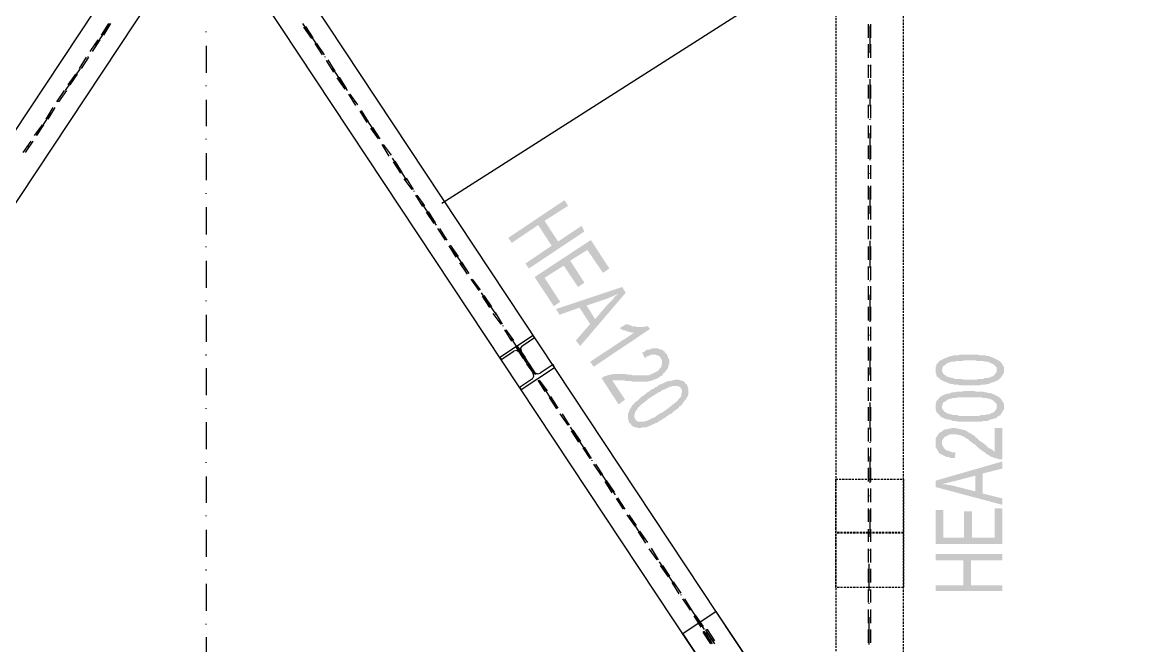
# Model space of a CAD drawing. Header units: metres. Extents: x 11 to 152679, y -40 to 137873.
# Drawn here: x 69976 to 73329, y 35824 to 37676 of the extents above; entities that cross this region are included whole.
import ezdxf

# ---------------------------------------------------------------- set-up
doc = ezdxf.new("R2010")
doc.units = ezdxf.units.M
doc.linetypes.add('HIDDEN', pattern=[9.525, 6.35, -3.175])
for name, color, linetype in [('CA3', 6, 'Continuous'), ('LAYER_1', 160, 'Continuous'), ('TR', 4, 'HIDDEN')]:
    doc.layers.add(name, color=color, linetype=linetype)

msp = doc.modelspace()

# ---------------------------------------------------------------- hatches: boundary and pattern name
at = {"layer": 'LAYER_1'}
for points in [[(71597.7938, 37130.5922), (71587.1829, 37147.5248), (71419.9924, 37035.3525), (71430.5689, 37020.5386), (71508.8759, 37073.4553), (71549.1146, 37012.0637), (71527.9273, 37086.1505)], [(71646.473, 37054.4039), (71637.9981, 37071.3365), (71568.166, 37024.7588), (71527.9273, 37086.1505), (71549.1146, 37012.0637), (71470.7732, 36959.147), (71481.3496, 36944.3331)], [(71720.5426, 36944.3331), (71665.5244, 37028.9963), (71498.2995, 36918.9255), (71555.4536, 36832.1436), (71574.505, 36844.856), (71527.9273, 36916.8068), (71585.0814, 36952.7908), (71627.4216, 36889.2977), (71646.473, 36901.9929), (71604.1328, 36967.6219), (71654.948, 36999.3685), (71701.4567, 36931.6379)], [(71769.2218, 36872.3651), (71758.6453, 36889.2977), (71561.7926, 36823.6859), (71572.369, 36806.7532), (71631.6591, 36827.9233), (71663.3884, 36779.2269), (71652.812, 36834.2623), (71709.9661, 36853.3137), (71716.3051, 36855.4324), (71724.78, 36859.6699), (71731.119, 36861.7886), (71739.594, 36866.0088), (71745.9329, 36868.1276)], [(71769.2218, 36872.3651), (71745.9329, 36868.1276), (71743.8314, 36866.0088), (71739.594, 36863.8901), (71735.3565, 36859.6699), (71733.255, 36855.4324), (71716.3051, 36838.4998), (71678.2024, 36794.0408), (71652.812, 36834.2623), (71663.3884, 36779.2269), (71621.0827, 36730.5477), (71633.7606, 36713.6151)], [(71841.1898, 36764.413), (71834.8508, 36772.8879), (71830.6134, 36772.8879), (71824.2744, 36770.7692), (71800.9856, 36770.7692), (71796.7481, 36772.8879), (71788.2732, 36772.8879), (71784.0357, 36775.0067), (71794.6466, 36753.8365), (71663.3884, 36667.0546), (71673.9993, 36652.2234)], [(71784.0357, 36775.0067), (71779.8327, 36777.1082), (71775.5952, 36777.1082), (71771.3577, 36779.2269), (71750.1704, 36766.5317), (71752.3064, 36766.5317), (71754.3734, 36764.413), (71758.6453, 36762.2942), (71762.8828, 36760.1755), (71767.1203, 36760.1755), (71771.3577, 36758.0568), (71777.6967, 36755.9553), (71781.9342, 36755.9553), (71786.1716, 36753.8365), (71794.6466, 36753.8365)], [(71894.1065, 36648.0032), (71872.9536, 36677.631), (71875.0551, 36675.5123), (71877.1911, 36671.2748), (71877.1911, 36656.4609), (71875.0551, 36656.4609), (71875.0551, 36652.2234), (71870.8521, 36648.0032), (71868.7161, 36643.7657), (71864.4787, 36639.5283), (71860.2067, 36637.4095), (71856.0037, 36635.2908), (71851.7663, 36633.1893), (71847.5632, 36631.0706), (71841.1898, 36628.9518), (71836.9524, 36626.8331), (71790.4091, 36626.8331), (71784.0357, 36628.9518), (71773.4592, 36628.9518), (71767.1203, 36631.0706), (71731.119, 36631.0706), (71726.916, 36628.9518), (71722.6785, 36628.9518), (71716.3051, 36626.8331), (71712.1021, 36626.8331), (71712.1021, 36624.7144), (71705.7287, 36624.7144), (71701.4567, 36620.4769), (71697.2537, 36618.3582), (71748.0689, 36540.0511), (71767.1203, 36554.8651), (71729.0175, 36612.0192), (71765.0188, 36612.0192), (71769.2218, 36609.9005), (71784.0357, 36609.9005), (71790.4091, 36607.7817), (71832.7493, 36607.7817), (71839.0883, 36609.9005), (71843.3258, 36609.9005), (71847.5632, 36612.0192), (71849.6648, 36612.0192), (71853.9022, 36614.1379), (71860.2067, 36616.2567), (71864.4787, 36618.3582), (71868.7161, 36620.4769), (71868.7161, 36622.5956), (71875.0551, 36624.7144), (71879.2926, 36628.9518), (71881.4285, 36633.1893), (71885.666, 36635.2908), (71887.7675, 36639.5283), (71892.005, 36643.7657)], [(71892.005, 36688.2075), (71887.7675, 36692.4449), (71885.666, 36694.5637), (71883.53, 36698.8011), (71879.2926, 36700.9199), (71877.1911, 36703.0386), (71872.9536, 36703.0386), (71864.4787, 36707.2588), (71847.5632, 36707.2588), (71843.3258, 36705.1401), (71839.0883, 36703.0386), (71832.7493, 36703.0386), (71828.5119, 36700.9199), (71824.2744, 36696.6824), (71817.9354, 36694.5637), (71826.3759, 36677.631), (71830.6134, 36681.8685), (71834.8508, 36683.9872), (71841.1898, 36686.106), (71845.4273, 36688.2075), (71858.1397, 36688.2075), (71862.3772, 36686.106), (71864.4787, 36686.106), (71868.7161, 36683.9872), (71870.8521, 36681.8685), (71872.9536, 36677.631), (71894.1065, 36648.0032), (71896.2424, 36652.2234), (71896.2424, 36656.4609), (71898.344, 36660.6984), (71898.344, 36673.3936), (71896.2424, 36677.631), (71894.1065, 36681.8685), (71894.1065, 36683.9872)], [(72689.9924, 36641.647), (72689.9924, 36633.1893), (72692.094, 36631.0706), (72692.094, 36626.8331), (72694.2299, 36622.5956), (72698.4329, 36620.4769), (72702.6704, 36616.2567), (72704.8064, 36614.1379), (72709.0438, 36612.0192), (72709.0438, 36643.7657), (72711.1453, 36648.0032), (72711.1453, 36650.1219), (72713.2813, 36654.3422), (72717.5188, 36656.4609), (72721.7218, 36660.6984), (72730.1967, 36664.9359), (72732.3327, 36664.9359), (72736.5357, 36667.0546), (72745.0106, 36667.0546), (72751.3496, 36669.1733), (72768.2995, 36669.1733), (72776.7744, 36671.2748), (72808.5037, 36671.2748), (72814.8772, 36669.1733), (72831.7926, 36669.1733), (72838.166, 36667.0546), (72846.6065, 36667.0546), (72850.844, 36664.9359), (72852.9799, 36662.8171), (72857.1829, 36662.8171), (72859.3189, 36660.6984), (72863.5564, 36658.5796), (72865.6234, 36656.4609), (72869.8953, 36652.2234), (72872.0313, 36650.1219), (72872.0313, 36641.647), (72874.1328, 36612.0192), (72878.3703, 36614.1379), (72882.6077, 36618.3582), (72884.7092, 36620.4769), (72886.8452, 36624.7144), (72888.9467, 36626.8331), (72891.0827, 36631.0706), (72893.1842, 36635.2908), (72893.1842, 36652.2234), (72891.0827, 36654.3422), (72888.9467, 36658.5796), (72886.8452, 36662.8171), (72884.7092, 36664.9359), (72880.4718, 36669.1733), (72859.3189, 36679.7498), (72852.9799, 36681.8685), (72848.7424, 36683.9872), (72842.369, 36683.9872), (72838.166, 36686.106), (72821.2161, 36686.106), (72816.9787, 36688.2075), (72761.9605, 36688.2075), (72757.723, 36686.106), (72742.9091, 36686.106), (72738.6716, 36683.9872), (72734.4342, 36683.9872), (72728.0952, 36681.8685), (72723.8577, 36679.7498), (72717.5188, 36677.631), (72700.5689, 36669.1733), (72698.4329, 36664.9359), (72694.2299, 36660.6984), (72692.094, 36658.5796), (72692.094, 36654.3422), (72689.9924, 36650.1219), (72689.9924, 36645.8845)], [(72709.0438, 36612.0192), (72717.5188, 36607.7817), (72723.8577, 36605.663), (72728.0952, 36603.5442), (72734.4342, 36601.4255), (72740.7732, 36601.4255), (72745.0106, 36599.3068), (72755.5871, 36599.3068), (72759.7901, 36597.2053), (72821.2161, 36597.2053), (72827.5551, 36599.3068), (72838.166, 36599.3068), (72844.505, 36601.4255), (72848.7424, 36601.4255), (72852.9799, 36603.5442), (72857.1829, 36605.663), (72861.4204, 36605.663), (72865.6234, 36607.7817), (72869.8953, 36609.9005), (72872.0313, 36609.9005), (72874.1328, 36612.0192), (72872.0313, 36641.647), (72872.0313, 36637.4095), (72869.8953, 36635.2908), (72867.7938, 36631.0706), (72865.6234, 36628.9518), (72861.4204, 36624.7144), (72857.1829, 36622.5956), (72855.0814, 36622.5956), (72852.9799, 36620.4769), (72848.7424, 36620.4769), (72846.6065, 36618.3582), (72836.03, 36618.3582), (72831.7926, 36616.2567), (72819.1146, 36616.2567), (72812.7067, 36614.1379), (72772.5369, 36614.1379), (72766.198, 36616.2567), (72747.1466, 36616.2567), (72742.9091, 36618.3582), (72738.6716, 36618.3582), (72734.4342, 36620.4769), (72730.1967, 36620.4769), (72725.9592, 36622.5956), (72723.8577, 36622.5956), (72719.6203, 36626.8331), (72715.3828, 36628.9518), (72713.2813, 36631.0706), (72711.1453, 36635.2908), (72709.0438, 36639.5283), (72709.0438, 36641.647)], [(71951.2606, 36599.3068), (71947.0232, 36601.4255), (71944.9216, 36605.663), (71942.7857, 36607.7817), (71934.3452, 36612.0192), (71930.1077, 36612.0192), (71927.9718, 36614.1379), (71917.3953, 36614.1379), (71934.3452, 36586.6116), (71936.4467, 36582.3741), (71936.4467, 36576.0352), (71934.3452, 36571.7977), (71934.3452, 36565.4415), (71932.2092, 36561.2213), (71930.1077, 36561.2213), (71930.1077, 36559.1025), (71925.8703, 36554.8651), (71923.7688, 36552.7463), (71921.6328, 36548.5088), (71917.3953, 36546.3901), (71913.1234, 36542.1699), (71908.9204, 36540.0511), (71904.6829, 36535.8137), (71898.344, 36531.5762), (71894.1065, 36527.356), (71887.7675, 36523.1185), (71881.4285, 36518.881), (71879.2926, 36516.7623), (71872.9536, 36514.6436), (71866.6146, 36510.4233), (71860.2067, 36506.1859), (71856.0037, 36501.9484), (71849.6648, 36499.8296), (71832.7493, 36491.3719), (71828.5119, 36491.3719), (71824.2744, 36489.2532), (71805.223, 36489.2532), (71803.0871, 36491.3719), (71798.8496, 36493.4734), (71796.7481, 36497.7109), (71779.8327, 36520.9998), (71777.6967, 36516.7623), (71775.5952, 36512.5248), (71775.5952, 36497.7109), (71777.6967, 36493.4734), (71777.6967, 36489.2532), (71779.8327, 36485.0157), (71784.0357, 36482.897), (71786.1716, 36478.6595), (71788.2732, 36476.5408), (71796.7481, 36472.3206), (71800.9856, 36472.3206), (71805.223, 36470.2018), (71813.698, 36470.2018), (71820.0369, 36472.3206), (71830.6134, 36472.3206), (71834.8508, 36474.4393), (71841.1898, 36476.5408), (71853.9022, 36482.897), (71860.2067, 36485.0157), (71864.4787, 36487.1345), (71868.7161, 36491.3719), (71875.0551, 36493.4734), (71879.2926, 36497.7109), (71885.666, 36499.8296), (71889.869, 36504.0671), (71894.1065, 36506.1859), (71898.344, 36510.4233), (71904.6829, 36512.5248), (71908.9204, 36516.7623), (71913.1234, 36520.9998), (71917.3953, 36523.1185), (71921.6328, 36527.356), (71925.8703, 36529.4575), (71927.9718, 36533.6949), (71932.2092, 36535.8137), (71936.4467, 36540.0511), (71938.5827, 36544.2886), (71942.7857, 36548.5088), (71944.9216, 36552.7463), (71949.1591, 36556.9838), (71951.2606, 36561.2213), (71953.3966, 36565.4415), (71955.4981, 36569.679), (71955.4981, 36586.6116), (71953.3966, 36590.8491), (71953.3966, 36595.0865)], [(71917.3953, 36614.1379), (71911.0564, 36612.0192), (71906.8189, 36612.0192), (71902.5814, 36609.9005), (71896.2424, 36609.9005), (71889.869, 36607.7817), (71877.1911, 36601.4255), (71870.8521, 36599.3068), (71866.6146, 36597.2053), (71862.3772, 36592.9678), (71856.0037, 36590.8491), (71851.7663, 36586.6116), (71845.4273, 36584.4929), (71841.1898, 36580.2726), (71836.9524, 36578.1539), (71830.6134, 36573.9164), (71826.3759, 36569.679), (71820.0369, 36565.4415), (71815.7995, 36563.34), (71811.562, 36559.1025), (71807.2901, 36554.8651), (71803.0871, 36550.6276), (71798.8496, 36548.5088), (71794.6466, 36544.2886), (71792.5106, 36540.0511), (71788.2732, 36537.9324), (71786.1716, 36533.6949), (71784.0357, 36529.4575), (71781.9342, 36527.356), (71779.8327, 36523.1185), (71779.8327, 36520.9998), (71796.7481, 36497.7109), (71794.6466, 36501.9484), (71794.6466, 36508.3046), (71796.7481, 36512.5248), (71796.7481, 36516.7623), (71800.9856, 36523.1185), (71803.0871, 36525.2372), (71805.223, 36529.4575), (71807.2901, 36531.5762), (71809.4605, 36533.6949), (71817.9354, 36542.1699), (71822.1384, 36544.2886), (71826.3759, 36548.5088), (71832.7493, 36552.7463), (71836.9524, 36556.9838), (71843.3258, 36561.2213), (71849.6648, 36565.4415), (71853.9022, 36567.5602), (71860.2067, 36571.7977), (71866.6146, 36576.0352), (71872.9536, 36578.1539), (71877.1911, 36582.3741), (71883.53, 36584.4929), (71887.7675, 36586.6116), (71892.005, 36588.7303), (71896.2424, 36590.8491), (71900.4799, 36592.9678), (71904.6829, 36592.9678), (71908.9204, 36595.0865), (71923.7688, 36595.0865), (71932.2092, 36590.8491), (71934.3452, 36586.6116)], [(72689.9924, 36533.6949), (72689.9924, 36525.2372), (72692.094, 36520.9998), (72692.094, 36518.881), (72694.2299, 36514.6436), (72698.4329, 36512.5248), (72700.5689, 36508.3046), (72702.6704, 36508.3046), (72704.8064, 36504.0671), (72709.0438, 36501.9484), (72709.0438, 36535.8137), (72711.1453, 36537.9324), (72711.1453, 36542.1699), (72713.2813, 36546.3901), (72721.7218, 36550.6276), (72725.9592, 36554.8651), (72730.1967, 36554.8651), (72732.3327, 36556.9838), (72736.5357, 36556.9838), (72740.7732, 36559.1025), (72751.3496, 36559.1025), (72755.5871, 36561.2213), (72827.5551, 36561.2213), (72831.7926, 36559.1025), (72842.369, 36559.1025), (72846.6065, 36556.9838), (72850.844, 36556.9838), (72852.9799, 36554.8651), (72857.1829, 36554.8651), (72859.3189, 36552.7463), (72863.5564, 36550.6276), (72865.6234, 36546.3901), (72869.8953, 36544.2886), (72872.0313, 36540.0511), (72872.0313, 36533.6949), (72874.1328, 36504.0671), (72882.6077, 36508.3046), (72884.7092, 36512.5248), (72886.8452, 36514.6436), (72888.9467, 36518.881), (72891.0827, 36523.1185), (72893.1842, 36525.2372), (72893.1842, 36542.1699), (72891.0827, 36546.3901), (72888.9467, 36550.6276), (72886.8452, 36552.7463), (72884.7092, 36556.9838), (72880.4718, 36559.1025), (72880.4718, 36561.2213), (72876.2688, 36563.34), (72859.3189, 36571.7977), (72852.9799, 36573.9164), (72846.6065, 36573.9164), (72842.369, 36576.0352), (72838.166, 36576.0352), (72831.7926, 36578.1539), (72810.6397, 36578.1539), (72804.2663, 36580.2726), (72774.6384, 36580.2726), (72768.2995, 36578.1539), (72753.4856, 36578.1539), (72747.1466, 36576.0352), (72738.6716, 36576.0352), (72734.4342, 36573.9164), (72728.0952, 36571.7977), (72723.8577, 36571.7977), (72717.5188, 36569.679), (72704.8064, 36563.34), (72700.5689, 36559.1025), (72698.4329, 36556.9838), (72696.3314, 36552.7463), (72694.2299, 36552.7463), (72692.094, 36548.5088), (72692.094, 36546.3901), (72689.9924, 36542.1699), (72689.9924, 36537.9324)], [(72709.0438, 36501.9484), (72717.5188, 36497.7109), (72723.8577, 36495.5922), (72728.0952, 36495.5922), (72734.4342, 36493.4734), (72736.5357, 36493.4734), (72740.7732, 36491.3719), (72749.2481, 36491.3719), (72755.5871, 36489.2532), (72827.5551, 36489.2532), (72833.9285, 36491.3719), (72844.505, 36491.3719), (72848.7424, 36493.4734), (72852.9799, 36495.5922), (72857.1829, 36495.5922), (72861.4204, 36497.7109), (72865.6234, 36497.7109), (72869.8953, 36499.8296), (72872.0313, 36501.9484), (72874.1328, 36504.0671), (72872.0313, 36533.6949), (72872.0313, 36529.4575), (72869.8953, 36525.2372), (72867.7938, 36523.1185), (72865.6234, 36518.881), (72861.4204, 36516.7623), (72857.1829, 36514.6436), (72855.0814, 36514.6436), (72852.9799, 36512.5248), (72848.7424, 36510.4233), (72842.369, 36510.4233), (72836.03, 36508.3046), (72825.4536, 36508.3046), (72819.1146, 36506.1859), (72759.7901, 36506.1859), (72753.4856, 36508.3046), (72742.9091, 36508.3046), (72738.6716, 36510.4233), (72734.4342, 36510.4233), (72730.1967, 36512.5248), (72725.9592, 36512.5248), (72723.8577, 36514.6436), (72715.3828, 36518.881), (72713.2813, 36523.1185), (72711.1453, 36525.2372), (72709.0438, 36529.4575), (72709.0438, 36533.6949)], [(72689.9924, 36425.7429), (72689.9924, 36413.0477), (72692.094, 36410.929), (72694.2299, 36406.6915), (72696.3314, 36402.4713), (72698.4329, 36400.3525), (72700.5689, 36396.1151), (72702.6704, 36393.9963), (72706.8734, 36391.8776), (72711.1453, 36389.7588), (72723.8577, 36383.4199), (72730.1967, 36383.4199), (72734.4342, 36381.3011), (72747.1466, 36381.3011), (72749.2481, 36398.2338), (72738.6716, 36398.2338), (72732.3327, 36400.3525), (72728.0952, 36402.4713), (72723.8577, 36402.4713), (72719.6203, 36406.6915), (72717.5188, 36406.6915), (72715.3828, 36410.929), (72713.2813, 36413.0477), (72711.1453, 36417.2852), (72709.0438, 36421.5226), (72709.0438, 36459.6082), (72704.8064, 36457.5067), (72700.5689, 36455.3879), (72698.4329, 36451.1505), (72696.3314, 36449.0317), (72694.2299, 36444.7942), (72692.094, 36442.6755), (72689.9924, 36438.4553), (72689.9924, 36429.9803)], [(72709.0438, 36459.6082), (72709.0438, 36425.7429), (72709.0438, 36432.0991), (72711.1453, 36436.3365), (72713.2813, 36438.4553), (72715.3828, 36442.6755), (72732.3327, 36451.1505), (72753.4856, 36451.1505), (72757.723, 36449.0317), (72761.9605, 36449.0317), (72768.2995, 36446.913), (72776.7744, 36442.6755), (72778.8759, 36440.5568), (72787.3508, 36436.3365), (72789.4524, 36434.2178), (72793.6898, 36429.9803), (72797.9273, 36427.8616), (72802.1648, 36423.6241), (72806.4022, 36421.5226), (72819.1146, 36408.8102), (72823.3521, 36406.6915), (72827.5551, 36402.4713), (72836.03, 36398.2338), (72840.2675, 36393.9963), (72842.369, 36391.8776), (72846.6065, 36389.7588), (72848.7424, 36389.7588), (72852.9799, 36385.5386), (72859.3189, 36383.4199), (72863.5564, 36381.3011), (72867.7938, 36381.3011), (72872.0313, 36379.1824), (72874.1328, 36379.1824), (72878.3703, 36377.0637), (72888.9467, 36377.0637), (72888.9467, 36470.2018), (72865.6234, 36470.2018), (72865.6234, 36400.3525), (72861.4204, 36402.4713), (72857.1829, 36406.6915), (72852.9799, 36408.8102), (72850.844, 36408.8102), (72848.7424, 36410.929), (72844.505, 36413.0477), (72842.369, 36417.2852), (72838.166, 36419.4039), (72833.9285, 36423.6241), (72827.5551, 36427.8616), (72825.4536, 36429.9803), (72821.2161, 36432.0991), (72816.9787, 36436.3365), (72812.7067, 36440.5568), (72808.5037, 36442.6755), (72806.4022, 36446.913), (72797.9273, 36451.1505), (72795.8258, 36453.2692), (72791.5883, 36455.3879), (72787.3508, 36457.5067), (72781.0119, 36461.7269), (72776.7744, 36463.8456), (72772.5369, 36463.8456), (72768.2995, 36465.9644), (72766.198, 36465.9644), (72759.7901, 36468.0831), (72755.5871, 36468.0831), (72749.2481, 36470.2018), (72738.6716, 36470.2018), (72732.3327, 36468.0831), (72728.0952, 36468.0831), (72721.7218, 36465.9644), (72717.5188, 36465.9644), (72713.2813, 36463.8456)], [(72689.9924, 36313.5706), (72711.1453, 36302.9769), (72715.3828, 36305.0956), (72719.6203, 36305.0956), (72723.8577, 36307.2144), (72728.0952, 36307.2144), (72734.4342, 36309.3331), (72740.7732, 36311.4518), (72745.0106, 36311.4518), (72751.3496, 36313.5706), (72808.5037, 36328.3845), (72808.5037, 36281.8068), (72829.6911, 36334.7234), (72888.9467, 36349.5546), (72888.9467, 36370.7075)], [(72689.9924, 36313.5706), (72689.9924, 36294.5192), (72888.9467, 36241.6025), (72888.9467, 36260.6539), (72829.6911, 36275.4678), (72829.6911, 36334.7234), (72808.5037, 36281.8068), (72749.2481, 36296.6379), (72742.9091, 36298.7567), (72738.6716, 36298.7567), (72732.3327, 36300.8582), (72725.9592, 36300.8582), (72721.7218, 36302.9769), (72711.1453, 36302.9769)], [(72689.9924, 36226.7886), (72689.9924, 36125.1755), (72888.9467, 36125.1755), (72888.9467, 36231.0088), (72865.6234, 36231.0088), (72865.6234, 36144.2269), (72797.9273, 36144.2269), (72797.9273, 36222.5511), (72774.6384, 36222.5511), (72774.6384, 36144.2269), (72713.2813, 36144.2269), (72713.2813, 36226.7886)], [(72689.9924, 36095.5477), (72689.9924, 36076.4963), (72772.5369, 36076.4963), (72772.5369, 36002.4095), (72795.8258, 36076.4963), (72888.9467, 36076.4963), (72888.9467, 36095.5477)], [(72689.9924, 36002.4095), (72689.9924, 35985.4769), (72888.9467, 35985.4769), (72888.9467, 36002.4095), (72795.8258, 36002.4095), (72795.8258, 36076.4963), (72772.5369, 36002.4095)]]:
    msp.add_hatch(color=7, dxfattribs=at).paths.add_polyline_path(points, is_closed=False)

# ---------------------------------------------------------------- linework, layer by layer
msp.add_line((73328.7126, 38481.8233), (71223.0708, 37137.161))
at = {"layer": 'CA3'}
for points in [[(68712.7675, 35479.5991), (72215.844, 40771.2657), (72334.3897, 40771.2657), (72334.3897, 40733.163), (68831.3132, 35441.4963), (68712.7675, 35441.4963)], [(70541.562, 37966.6824), (72213.7424, 35441.4963), (72332.2537, 35441.4963), (72332.2537, 35479.5991), (70643.1234, 38032.2942)]]:
    msp.add_lwpolyline(points, close=True, dxfattribs=at)
at = {"layer": 'LAYER_1', "color": 7}
for p, q in [((70236.7744, 37672.4713), (70192.3327, 37606.8422)), ((70211.3496, 37638.606), (70232.5369, 37672.4713)), ((70217.723, 37638.606), (70238.8759, 37672.4713)), ((70522.5106, 37647.0637), (70522.5106, 37649.1824)), ((70808.2813, 37672.4713), (70852.723, 37606.8422)), ((70835.7732, 37628.0123), (70812.5188, 37661.8776)), ((70840.0106, 37630.131), (70818.8577, 37663.9963)), ((72491.0037, 37630.131), (72491.0037, 37670.3525)), ((72495.2067, 37585.6893), (72495.2067, 37666.1151)), ((72497.3772, 37630.131), (72497.3772, 37670.3525)), ((70177.5188, 37589.9095), (70200.7732, 37623.7748)), ((70183.8577, 37589.9095), (70207.1466, 37623.7748)), ((70867.5369, 37579.3331), (70846.3496, 37613.1984)), ((70873.8759, 37579.3331), (70850.5871, 37613.1984)), ((70522.5106, 37606.8422), (70522.5106, 37526.4164)), ((72491.0037, 37570.8582), (72491.0037, 37611.0796)), ((72497.3772, 37570.8582), (72497.3772, 37611.0796)), ((70145.755, 37539.1116), (70166.8734, 37572.9769)), ((70152.094, 37539.1116), (70173.2813, 37572.9769)), ((70171.1453, 37572.9769), (70171.1453, 37575.0956)), ((70876.0119, 37572.9769), (70876.0119, 37575.0956)), ((70901.4022, 37528.5352), (70880.2493, 37562.4005)), ((70905.6397, 37530.6539), (70884.4524, 37564.5192)), ((72491.0037, 37511.6025), (72491.0037, 37549.7053)), ((72495.2067, 37545.4678), (72495.2067, 37547.5865)), ((72497.3772, 37511.6025), (72497.3772, 37549.7053)), ((70147.8565, 37539.1116), (70103.4148, 37473.4998)), ((70111.8897, 37490.4324), (70135.1785, 37522.179)), ((70118.2287, 37490.4324), (70139.416, 37522.179)), ((70897.1648, 37539.1116), (70941.6065, 37473.4998)), ((70939.505, 37479.856), (70918.3521, 37513.7213)), ((70522.5106, 37486.1949), (70522.5106, 37488.3137)), ((70935.2675, 37477.7372), (70911.9787, 37511.6025)), ((72491.0037, 37450.2109), (72491.0037, 37490.4324)), ((72495.2067, 37426.9393), (72495.2067, 37507.3651)), ((72497.3772, 37450.2109), (72497.3772, 37490.4324)), ((70078.0244, 37439.6345), (70101.3132, 37473.4998)), ((70084.3634, 37439.6345), (70107.6522, 37473.4998)), ((70522.5106, 37445.9734), (70522.5106, 37367.6664)), ((70967.0313, 37429.0408), (70945.844, 37462.9233)), ((70973.3703, 37431.1595), (70950.0814, 37462.9233)), ((70046.2606, 37388.8365), (70067.448, 37422.7018)), ((70052.5996, 37388.8365), (70073.7869, 37422.7018)), ((70082.2619, 37439.6345), (70082.2619, 37441.7532)), ((70962.7938, 37439.6345), (70962.7938, 37441.7532)), ((71000.8966, 37378.2429), (70979.7092, 37412.1082)), ((71005.0996, 37380.3616), (70983.9467, 37414.2269)), ((72491.0037, 37390.9553), (72491.0037, 37431.1595)), ((72497.3772, 37390.9553), (72497.3772, 37431.1595)), ((70058.973, 37405.7692), (70016.6328, 37340.1401)), ((70986.0827, 37405.7692), (71030.5244, 37340.1401)), ((72495.2067, 37386.7178), (72495.2067, 37388.8365)), ((70012.3953, 37340.1401), (70035.6842, 37371.9039)), ((70018.7688, 37340.1401), (70039.9216, 37371.9039)), ((71034.7619, 37329.5637), (71011.473, 37361.3102)), ((71038.9993, 37329.5637), (71017.812, 37363.429)), ((72491.0037, 37331.6824), (72491.0037, 37369.7852)), ((72495.2067, 37266.0706), (72495.2067, 37346.4963)), ((72497.3772, 37331.6824), (72497.3772, 37369.7852)), ((69978.53, 37289.3422), (70001.8189, 37323.2075)), ((69984.869, 37289.3422), (70008.1234, 37323.2075)), ((70522.5106, 37327.4449), (70522.5106, 37329.5637)), ((71066.4567, 37278.7657), (71045.3383, 37312.631)), ((71072.8646, 37280.8845), (71049.5758, 37312.631)), ((69993.344, 37306.2748), (69993.344, 37308.3936)), ((70522.5106, 37287.2234), (70522.5106, 37206.7977)), ((71051.6773, 37306.2748), (71051.6773, 37308.3936)), ((72491.0037, 37270.2908), (72491.0037, 37310.5123)), ((72497.3772, 37270.2908), (72497.3772, 37310.5123)), ((71074.9661, 37272.4095), (71117.3064, 37206.7977)), ((71100.3565, 37227.9678), (71079.2036, 37261.8331)), ((71104.594, 37230.0865), (71083.4411, 37263.9518)), ((72491.0037, 37211.0352), (72491.0037, 37251.2567)), ((72497.3772, 37211.0352), (72497.3772, 37251.2567)), ((71134.2218, 37179.2886), (71110.9329, 37211.0352)), ((71138.4592, 37179.2886), (71117.3064, 37213.1539)), ((72495.2067, 37225.8491), (72495.2067, 37227.9678)), ((72491.0037, 37149.6436), (72491.0037, 37189.8651)), ((72495.2067, 37107.3206), (72495.2067, 37185.6276)), ((72497.3772, 37149.6436), (72497.3772, 37189.8651)), ((70522.5106, 37166.5762), (70522.5106, 37168.6949)), ((71140.5952, 37172.9324), (71140.5952, 37175.0511)), ((71165.9856, 37128.4734), (71144.8327, 37162.356)), ((71172.2901, 37130.5922), (71149.0357, 37162.356)), ((70522.5106, 37126.3719), (70522.5106, 37045.929)), ((71161.7481, 37139.0671), (71206.1898, 37073.4553)), ((71199.8508, 37077.6755), (71176.562, 37111.5408)), ((71204.0883, 37079.7942), (71182.9354, 37113.6595)), ((72491.0037, 37090.3879), (72491.0037, 37130.5922)), ((72497.3772, 37090.3879), (72497.3772, 37130.5922)), ((71233.7161, 37028.9963), (71210.4273, 37062.8616)), ((71237.9536, 37028.9963), (71216.7663, 37062.8616)), ((72491.0037, 37031.1151), (72491.0037, 37071.3365)), ((72495.2067, 37067.0991), (72495.2067, 37069.2178)), ((72497.3772, 37031.1151), (72497.3772, 37071.3365)), ((70522.5106, 37007.8262), (70522.5106, 37009.9449)), ((71229.4787, 37039.59), (71229.4787, 37041.6915)), ((71265.4799, 36978.1984), (71244.2926, 37012.0637)), ((71271.8189, 36980.3171), (71248.53, 37014.1824)), ((72491.0037, 36969.7234), (72491.0037, 37009.9449)), ((72495.2067, 36946.4518), (72495.2067, 37026.8776)), ((72497.3772, 36969.7234), (72497.3772, 37009.9449)), ((71250.666, 37005.7075), (71295.1077, 36940.0956)), ((70522.5106, 36967.6219), (70522.5106, 36887.179)), ((71299.3452, 36927.4005), (71276.0564, 36961.2657)), ((71303.5827, 36929.5192), (71282.3953, 36963.3845)), ((72491.0037, 36910.4678), (72491.0037, 36950.6893)), ((72497.3772, 36910.4678), (72497.3772, 36950.6893)), ((71333.2105, 36878.7213), (71309.9216, 36912.5865)), ((71337.448, 36880.84), (71314.1591, 36912.5865)), ((71316.2606, 36906.2303), (71316.2606, 36908.3491)), ((72491.0037, 36851.1949), (72491.0037, 36891.4164)), ((72495.2067, 36906.2303), (72495.2067, 36908.3491)), ((72497.3772, 36851.1949), (72497.3772, 36891.4164)), ((70522.5106, 36846.9575), (70522.5106, 36849.0762)), ((71339.5495, 36872.3651), (71383.9567, 36806.7532)), ((71364.9398, 36827.9233), (71343.7869, 36861.7886)), ((71371.3132, 36830.0248), (71348.0244, 36863.8901)), ((72495.2067, 36785.5831), (72495.2067, 36866.0088)), ((71398.8051, 36779.2269), (71375.5163, 36810.9734)), ((71403.0426, 36779.2269), (71381.8897, 36813.0922)), ((72491.0037, 36789.8206), (72491.0037, 36830.0248)), ((72497.3772, 36789.8206), (72497.3772, 36830.0248)), ((70522.5106, 36806.7532), (70522.5106, 36726.3102)), ((71405.1785, 36772.8879), (71405.1785, 36775.0067)), ((71430.5689, 36728.429), (71409.416, 36762.2942)), ((71436.8734, 36730.5477), (71413.619, 36762.2942)), ((72491.0037, 36730.5477), (72491.0037, 36770.7692)), ((72495.2067, 36745.3616), (72495.2067, 36747.4803)), ((72497.3772, 36730.5477), (72497.3772, 36770.7692)), ((71426.3314, 36739.0226), (71470.7732, 36671.2748)), ((71464.4342, 36677.631), (71443.2813, 36711.4963)), ((71470.7732, 36679.7498), (71447.5188, 36713.6151)), ((72491.0037, 36671.2748), (72491.0037, 36711.4963)), ((72497.3772, 36671.2748), (72497.3772, 36711.4963)), ((70522.5106, 36686.106), (70522.5106, 36688.2075)), ((71398.8051, 36673.3936), (71436.8734, 36698.8011)), ((71453.8577, 36694.5637), (71494.062, 36633.1893)), ((71498.2995, 36635.2908), (71458.0952, 36698.8011)), ((72495.2067, 36626.8331), (72495.2067, 36707.2588)), ((70522.5106, 36648.0032), (70522.5106, 36567.5602)), ((71498.2995, 36628.9518), (71475.0106, 36660.6984)), ((71502.5369, 36628.9518), (71481.3496, 36662.8171)), ((71494.062, 36639.5283), (71494.062, 36641.647)), ((72491.0037, 36609.9005), (72491.0037, 36650.1219)), ((72497.3772, 36609.9005), (72497.3772, 36650.1219)), ((71530.0632, 36578.1539), (71508.8759, 36612.0192)), ((71536.4022, 36580.2726), (71513.1134, 36612.0192)), ((71515.2493, 36605.663), (71559.6911, 36537.9324)), ((72491.0037, 36550.6276), (72491.0037, 36590.8491)), ((72495.2067, 36586.6116), (72495.2067, 36588.7303)), ((72497.3772, 36550.6276), (72497.3772, 36590.8491)), ((71563.9285, 36527.356), (71542.7067, 36561.2213)), ((71568.166, 36529.4575), (71546.9787, 36563.34)), ((72495.2067, 36465.9644), (72495.2067, 36546.3901)), ((70522.5106, 36527.356), (70522.5106, 36529.4575)), ((71597.7938, 36478.6595), (71574.505, 36512.5248)), ((71602.0313, 36478.6595), (71580.844, 36512.5248)), ((71582.9799, 36506.1859), (71582.9799, 36508.3046)), ((72491.0037, 36491.3719), (72491.0037, 36531.5762)), ((72497.3772, 36491.3719), (72497.3772, 36531.5762)), ((70522.5106, 36487.1345), (70522.5106, 36406.6915)), ((71604.1328, 36472.3206), (71648.5401, 36404.59)), ((71629.5232, 36427.8616), (71608.3703, 36461.7269)), ((71635.8966, 36429.9803), (71612.6077, 36463.8456)), ((72491.0037, 36429.9803), (72491.0037, 36470.2018)), ((72497.3772, 36429.9803), (72497.3772, 36470.2018)), ((71663.3884, 36379.1824), (71642.2356, 36410.929)), ((71667.6259, 36379.1824), (71646.473, 36413.0477)), ((72491.0037, 36370.7075), (72491.0037, 36410.929)), ((72495.2067, 36425.7429), (72495.2067, 36427.8616)), ((72497.3772, 36370.7075), (72497.3772, 36410.929)), ((71669.7619, 36372.8262), (71669.7619, 36374.9449)), ((72495.2067, 36307.2144), (72495.2067, 36385.5386)), ((70522.5106, 36366.4872), (70522.5106, 36368.606)), ((71697.2537, 36328.3845), (71673.9993, 36362.2498)), ((71701.4567, 36330.5032), (71680.3383, 36362.2498)), ((71693.0163, 36338.9609), (71737.4924, 36271.2303)), ((72491.0037, 36311.4518), (72491.0037, 36351.6733)), ((72497.3772, 36311.4518), (72497.3772, 36351.6733)), ((70522.5106, 36326.2657), (70522.5106, 36247.9415)), ((71729.0175, 36277.5865), (71707.8646, 36311.4518)), ((71735.3565, 36279.7053), (71712.1021, 36313.5706)), ((72491.0037, 36250.0602), (72491.0037, 36290.2817)), ((72497.3772, 36250.0602), (72497.3772, 36290.2817)), ((71762.8828, 36228.8901), (71741.7299, 36260.6539)), ((71767.1203, 36228.8901), (71745.9329, 36262.7726)), ((71758.6453, 36239.4838), (71758.6453, 36241.6025)), ((72495.2067, 36266.9929), (72495.2067, 36269.1116)), ((70522.5106, 36207.7372), (70522.5106, 36209.856)), ((71796.7481, 36178.0922), (71773.4592, 36211.9575)), ((71800.9856, 36180.2109), (71779.8327, 36211.9575)), ((71779.8327, 36205.6185), (71824.2744, 36137.8879)), ((72491.0037, 36190.8046), (72491.0037, 36231.0088)), ((72495.2067, 36146.3456), (72495.2067, 36226.7886)), ((72497.3772, 36190.8046), (72497.3772, 36231.0088)), ((70522.5106, 36167.5157), (70522.5106, 36087.09)), ((71828.5119, 36127.2942), (71807.2901, 36161.1595)), ((71834.8508, 36129.413), (71811.562, 36163.2783)), ((72491.0037, 36131.5317), (72491.0037, 36169.6345)), ((72497.3772, 36131.5317), (72497.3772, 36169.6345)), ((71862.3772, 36078.6151), (71839.0883, 36110.3616)), ((71866.6146, 36078.6151), (71845.4273, 36112.4803)), ((71847.5632, 36106.1241), (71847.5632, 36108.2429)), ((72491.0037, 36070.1401), (72491.0037, 36110.3616)), ((72495.2067, 36106.1241), (72495.2067, 36108.2429)), ((72497.3772, 36070.1401), (72497.3772, 36110.3616)), ((71868.7161, 36072.2588), (71913.1234, 36004.5283)), ((70522.5106, 36046.8685), (70522.5106, 36048.9872)), ((71896.2424, 36027.8171), (71872.9536, 36061.6824)), ((71900.4799, 36029.9359), (71879.2926, 36061.6824)), ((72491.0037, 36010.8845), (72491.0037, 36051.106)), ((72493.1397, 35985.4769), (72493.1397, 36065.9199)), ((72497.3772, 36010.8845), (72497.3772, 36051.106)), ((70522.5106, 36006.647), (70522.5106, 35926.2213)), ((71927.9718, 35977.0192), (71906.8189, 36010.8845)), ((71934.3452, 35979.1379), (71911.0564, 36013.0032)), ((71934.3452, 35972.7817), (71934.3452, 35974.9005)), ((72491.0037, 35951.6116), (72491.0037, 35989.7144)), ((72497.3772, 35951.6116), (72497.3772, 35989.7144)), ((71961.8371, 35928.34), (71938.5827, 35962.2053)), ((71966.0401, 35928.34), (71944.9216, 35962.2053)), ((71957.5996, 35938.9164), (72002.0758, 35871.1859)), ((72493.1397, 35947.3741), (72493.1397, 35949.4929)), ((71993.6008, 35877.5248), (71972.448, 35911.3901)), ((71999.9398, 35879.6436), (71976.6854, 35913.5088)), ((72491.0037, 35890.2372), (72491.0037, 35930.4415)), ((72493.1397, 35826.7269), (72493.1397, 35907.1699)), ((72497.3772, 35890.2372), (72497.3772, 35930.4415)), ((70522.5106, 35885.9998), (70522.5106, 35888.1185)), ((72033.8051, 35837.3206), (72012.6522, 35871.1859)), ((72491.0037, 35830.9644), (72491.0037, 35871.1859)), ((72497.3772, 35830.9644), (72497.3772, 35871.1859)), ((70522.5106, 35847.897), (70522.5106, 35767.4713)), ((72025.3646, 35830.9644), (72002.0758, 35864.8296)), ((72027.4661, 35828.8456), (72006.3132, 35860.5922)), ((72033.8051, 35828.8456), (72010.5163, 35862.7109)), ((72023.2287, 35839.4393), (72023.2287, 35841.5408))]:
    msp.add_line(p, q, dxfattribs=at)
for points in [[(71460.1967, 36713.6151), (71498.2995, 36739.0226), (71494.062, 36745.3616), (71394.6021, 36679.7498), (71398.8051, 36673.3936)], [(71460.1967, 36713.6151), (71455.9592, 36707.2588), (71458.0952, 36698.8011)], [(71453.8577, 36694.5637), (71445.3828, 36700.9199), (71436.8734, 36698.8011)], [(71491.9605, 36616.2567), (71453.8577, 36590.8491), (71458.0952, 36584.4929), (71557.5551, 36650.1219), (71553.3521, 36658.5796), (71515.2493, 36633.1893)], [(71491.9605, 36616.2567), (71496.198, 36624.7144), (71494.062, 36633.1893)], [(71498.2995, 36635.2908), (71506.7744, 36631.0706), (71515.2493, 36633.1893)], [(72012.6522, 35871.1859), (72006.3132, 35869.0671), (72029.6021, 35833.0831)], [(72002.0758, 35864.8296), (71997.8383, 35862.7109), (72021.1272, 35828.8456)]]:
    msp.add_lwpolyline(points, dxfattribs=at)
msp.add_lwpolyline([(72038.0426, 35924.1025), (71938.5827, 35858.4734), (72093.0952, 35623.5352), (72194.6911, 35689.147)], close=True, dxfattribs=at)
at = {"layer": 'TR'}
for p, q in [((72594.7356, 36159.0408), (72393.6453, 36159.0408)), ((72594.7356, 36156.9393), (72393.6453, 36156.9393))]:
    msp.add_line(p, q, dxfattribs=at)
for points in [[(72594.7356, 35602.3651), (72594.7356, 38260.8936), (72393.6453, 38260.8936), (72393.6453, 35602.3651)], [(72594.7356, 36317.7908), (72594.7356, 35996.0706), (72393.6453, 35996.0706), (72393.6453, 36317.7908)]]:
    msp.add_lwpolyline(points, close=True, dxfattribs=at)

doc.saveas('drawing.dxf')
